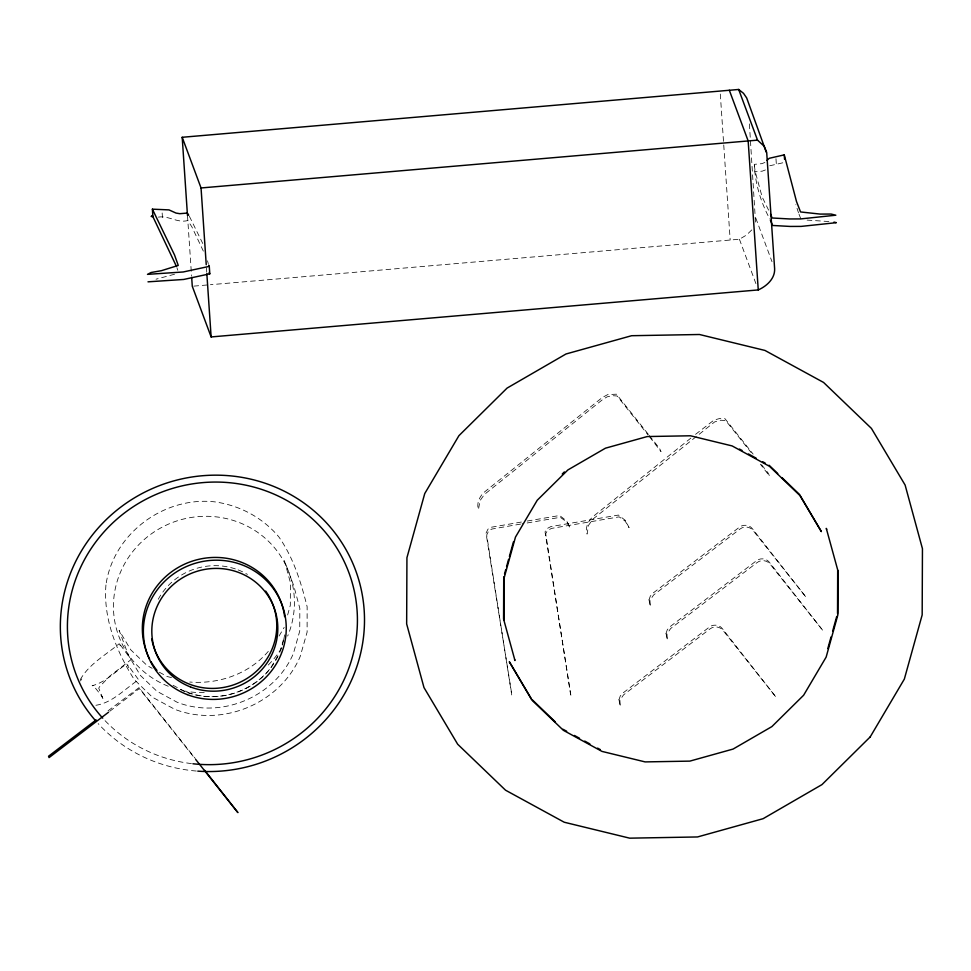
<?xml version="1.0" encoding="UTF-8"?>
<svg xmlns="http://www.w3.org/2000/svg" width="971" height="971" viewBox="0 0 971 971"><rect width="100%" height="100%" fill="white"/><g stroke="black" fill="none" stroke-linecap="round" stroke-linejoin="round"><path stroke-width="0.73" stroke-dasharray="4.86 3.64" d="M755.511 222.092L749.406 123.924M287.634 614.971L290.317 605.321L290.402 582.6L284.467 560.765L293.825 585.938L299.833 608.404L299.736 631.089L293.412 653.483C274.89 696.96 221.327 719.365 177.292 702.324L156.816 691.206L140.419 675.464L128.488 655.498L119.13 630.313L130.709 649.781L147.131 665.56L152.168 668.303M279.854 652.427L284.042 637.377M80.253 679.688C89.004 663.982 105.9 654.94 119.202 643.712L121.411 647.681M279.053 636.078L284.187 627.375M271.115 667.235L279.126 653.665M80.484 680.962L81.746 678.935M751.797 229.909L746.481 235.079L739.417 239.242L210.416 284.709M268.299 651.347C249.195 673.886 218.863 684.397 189.782 682.03M690.867 438.103L593.487 516.22C588.414 520.347 584.833 527.678 587.054 534.123L588.572 525.262L592.99 519.036L714.668 421.9L720.713 420.225L725.701 420.552L750.996 452.389M695.564 434.34L714.001 420.091L720.033 418.428L725.021 418.744L753.132 454.125M108.036 710.833L139.011 687.662L195.341 758.557M109.735 711.306L139.339 688.548L194.722 758.266M764.905 162.473L761.774 163.674L754.285 164.342C755.086 183.385 760.754 202.199 769.748 218.936M765.415 169.949L762.271 171.151L754.795 171.818M174.549 274.235L156.028 279.199M769.712 165.786L784.75 162.351M521.391 522.034L491.071 527.277L487.952 529.183L486.034 533.213L512.008 695.697M527.265 521.026L559.636 515.504L566.724 521.051L570.22 528.127L566.421 521.694L560.303 517.312L522.058 523.842M520.59 524.085L491.739 529.074L488.619 530.979L486.702 535.021L511.729 694.945M193.787 286.129L208.899 284.831M158.37 217.116C168.857 215.392 177.353 223.366 187.828 220.538L191.955 227.008L203.946 252.399M828.87 221.546L807.083 220.089M95.898 705.286C112.612 702.737 125.089 688.706 138.586 679.761L127.869 665.062M171.491 677.588L167.279 676.556L158.467 671.75M186.954 692.444C216.375 703.198 250.943 692.821 270.387 668.461A71.733 69.317 -20.4 0 0 279.114 653.786M173.056 685.271L185.558 692.105M761.567 464.733L768.134 472.998L769.615 476.166L760.366 464.187M648.3 434.28L616.439 394.177L607.749 394.59L602.226 397.552L484.893 491.654C479.832 495.78 476.239 503.124 478.472 509.557L479.99 500.696L484.395 494.47L602.894 399.348L607.227 396.823L612.118 395.67L617.107 395.986L648.033 434.911M649.235 435.457L659.54 448.432L661.033 451.6L648.968 436.088M120.38 644.914L131.097 659.612L109.905 675.998L99.552 686.776L98.739 688.172L103.375 699.897L101.627 695.916L102.101 696.523L93.422 685.611L92.136 685.757C105.548 682.249 115.585 671.422 126.703 663.861L128.9 667.83M189.381 216.29L202.818 243.587M768.595 210.137L762.126 196.907L755.086 171.09L754.285 164.342M798.514 212.892L795.856 204.59M799.024 214.203L801.051 219.434M755.778 218.062L772.006 261.697M739.417 239.242L756.166 284.297M570.863 695.236L545.047 531.877L546.807 528.722L550.812 526.61L618.478 515.055L625.579 520.59L629.074 527.666L625.275 521.245L619.158 516.851L551.492 528.406L547.474 530.53L545.714 533.674L570.584 694.496M176.892 267.668L177.827 270.29M207.527 260.811L208.267 263.699M775.975 158.734L776.375 164.718M720.3 94.066L730.18 240.043M206.435 267.717L206.75 272.232M187.488 215.538L191.566 275.728M162.157 212.989L162.46 217.48M168.25 686.242A90.849 87.791 -20.4 0 1 120.574 571.968A90.849 87.791 -20.4 0 1 238.696 522.325A90.849 87.791 -20.4 0 1 287.659 636.066M281.687 647.839A90.849 87.791 -20.4 0 1 268.117 665.196M204.226 692.602A90.849 87.791 -20.4 0 1 185.133 691.097M284.576 634.864A71.733 69.317 -20.4 0 1 283.872 639.003M283.581 640.387A71.733 69.317 -20.4 0 1 280.728 649.89M269.404 669.505A71.733 69.317 -20.4 0 1 179.708 688.949M191.421 763.594A145.601 140.698 -20.4 0 1 103.727 719.244M158.261 599.265A63.249 61.124 -20.4 0 1 236.754 569.394M238.126 569.904A63.249 61.124 -20.4 0 1 247.435 574.419M196.312 771.035A152.69 147.556 -20.4 0 1 98.156 723.613M105.948 584.955C103.12 618.563 116.496 651.565 134.204 679.518L152.398 697.214L174.707 709.291C222.286 727.704 280.17 703.49 300.197 656.493L307.115 632.121L307.139 606.766C301.022 582.248 293.473 557.682 278.774 536.805C262.534 517.567 239.679 505.345 214.809 501.873C163.905 496.096 113.085 533.819 105.948 584.955M618.964 699.727L620.311 706.645L619.899 700.249L623.588 694.848L710.056 628.868C713.843 625.858 719.924 626.416 722.91 630.288L776.096 697.227L722.242 628.48C719.256 624.608 713.175 624.05 709.388 627.06L622.909 693.051L620.263 696.025L618.964 699.727M649.016 599.835L650.364 606.741L649.963 600.357L653.641 594.956L740.108 528.964C743.895 525.954 749.988 526.513 752.974 530.384L806.161 597.323L752.294 528.588C749.309 524.716 743.228 524.158 739.441 527.168L652.973 593.147L650.315 596.121L649.016 599.835M666.021 633.408L667.368 640.326L666.968 633.929L670.645 628.528L757.113 562.549C760.9 559.539 766.993 560.097 769.979 563.969L823.165 630.895L769.299 562.16C766.313 558.289 760.232 557.73 756.445 560.74L669.978 626.732L667.32 629.706L666.021 633.408"/><path stroke-width="1.46" d="M503.731 576.835L503.573 619.025L514.97 660.535L514.581 659.503M503.949 620.056L504.131 577.951L515.48 537.084L537.242 500.235L567.926 469.915L605.443 448.189L647.232 436.549L690.454 435.785L732.146 445.932L769.493 466.323L799.922 495.55L821.381 531.623L799.546 494.506L782.104 477.744M837.682 570.232L837.536 613.551M504.544 573.922L505.77 569.54M506.571 566.615L508.598 559.32M509.411 556.407L513.465 541.806M827.802 648.567L831.055 636.903M832.669 631.065L836.723 616.476M870.15 737.001L904.341 679.093L922.171 614.922L922.45 548.712L905.118 485.063L871.424 428.405L823.566 382.44L764.942 350.434L699.472 334.497L631.611 335.711L565.996 353.99L507.093 388.084L458.919 435.688L424.752 493.547L406.934 557.718L406.655 623.928L423.987 687.577L457.681 744.235L505.539 790.2L564.224 822.231L629.681 838.167L697.518 836.953L763.109 818.687L821.988 784.592L870.174 736.953M562.245 474.006L564.369 471.918M767.054 160.385L769.202 158.309L784.252 154.875L796.487 201.483L800.541 211.957L820.143 214.081L831.103 214.057L835.837 215.198L800.614 218.924L789.641 218.961L772.115 217.99L770.537 214.106M96.141 719.912L48.55 756.227L49.06 757.598L108.546 712.216M191.663 277.233L192.282 286.263L211.132 336.937L758.254 289.928C766.605 286.202 775.101 278.653 774.627 268.736L766.689 152.386L764.165 146.22L757.526 140.14L738.676 89.466L182.196 137.287L187.488 215.538M147.993 281.833L183.713 279.454L209.785 273.834L209.275 266.357L183.203 271.977L147.495 274.356L151.112 272.499L161.404 270.691L178.251 265.435L174.513 254.936L152.398 209.166L168.99 209.894L176.018 213.074L179.829 213.693L187.318 213.062L188.702 215.21M182.196 137.287L201.046 187.961L757.526 140.14M833.968 222.104L836.347 222.675L801.124 226.401L790.151 226.437L772.613 225.466L770.404 220.259M739.453 449.051L742.026 450.459M748.459 453.967L756.191 458.191M762.623 461.698L765.197 463.106M566.676 731.236L562.986 729.282M574.407 735.46L579.553 738.276M584.712 741.091L589.87 743.907M597.602 748.119L600.175 749.527M738.676 89.466L743.507 93.313L746.675 97.925L766.313 152.277M769.056 465.218L777.759 473.569M532.581 700.091L555.388 721.987M204.723 770.367L237.919 812.618L195.669 759.443M531.501 699.047L509.302 661.724L531.89 700.079L563.374 730.313L601.996 751.408L645.132 761.907L689.847 761.118L733.081 749.066L771.884 726.599L803.624 695.236L826.139 657.112L837.888 614.837L838.07 571.276L826.285 528.37L826.673 529.401M208.644 265.144L209.275 266.357M209.141 272.62L209.785 273.834M729.33 90.267L748.168 140.941L758.254 289.928M176.419 266.357L152.313 215.428L151.173 216.497L152.896 216.642L152.398 209.166M784.252 154.875L784.556 159.353M201.046 187.961L206.24 264.707M206.847 273.737L211.132 336.937M102.732 718.152A145.601 140.698 -20.4 0 1 151.925 496.29A145.601 140.698 -20.4 0 1 355.847 599.447A145.601 140.698 -20.4 0 1 192.913 763.764M156.938 670.415A71.733 69.317 -20.4 0 1 151.003 661.627M149.57 658.945A71.733 69.317 -20.4 0 1 193.338 560.801A71.733 69.317 -20.4 0 1 284.649 616.694M265.666 591.096A63.249 61.124 -20.4 0 1 237.652 683.305A63.249 61.124 -20.4 0 1 151.743 639.027M96.153 721.392A152.69 147.556 -20.4 0 1 148.345 490.391A152.69 147.556 -20.4 0 1 362.329 595.138A152.69 147.556 -20.4 0 1 197.781 771.144M190.474 686.934A63.249 61.124 -20.4 0 0 277.305 620.675A63.249 61.124 -20.4 0 0 176.661 581.787A63.249 61.124 -20.4 0 0 190.474 686.934M187.209 694.593A71.733 69.317 -20.4 0 0 285.68 619.449A71.733 69.317 -20.4 0 0 171.551 575.354A71.733 69.317 -20.4 0 0 187.209 694.593"/></g></svg>
